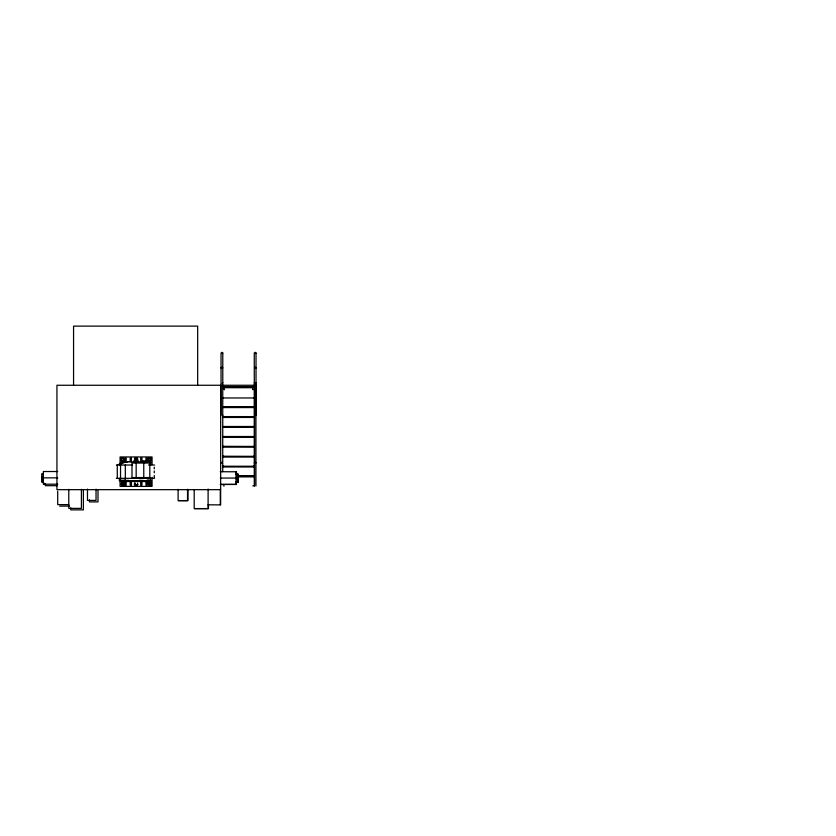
<?xml version="1.0" encoding="UTF-8"?>
<svg xmlns="http://www.w3.org/2000/svg" width="836" height="836" viewBox="0 0 836 836"><rect width="100%" height="100%" fill="white"/><g stroke="black" fill="none" stroke-linecap="round" stroke-linejoin="round"><path stroke-width="1.25" d="M222.794 382.627L222.251 383.494M222.794 415.262L222.533 415.92M256.025 382.627L255.482 383.494M221.038 415.262L221.038 353.001L221.916 352.322L222.794 353.001L222.71 471.629M222.794 353.001L222.313 353.597M221.101 367.61L221.101 368.133M254.353 485.967L254.269 353.001L255.147 352.322L256.025 353.001L256.025 415.262M256.025 353.001L255.544 353.597M256.025 388.207L255.482 388.75M222.836 387.172L223.766 386.964M222.815 407.56L254.238 407.56M222.815 417.477L254.353 417.425M222.836 436.726L223.766 436.517M222.836 446.633L223.766 446.434M222.836 456.55L223.766 456.341M222.836 466.457L223.766 466.248M254.531 367.391L254.531 368.352M254.531 462.339C253.381 463.917 257.394 463.228 255.482 462.214M136.446 460.751L137.553 459.716L137.219 458.232L135.766 457.783L134.648 458.818L134.993 460.302M124.324 484.347L123.206 485.371L121.753 484.922L121.419 483.438L122.526 482.414L123.979 482.863L124.324 484.347A1.599 1.599 0 0 1 121.951 485.204A1.599 1.599 0 0 1 121.951 482.581A1.599 1.599 0 0 1 124.407 483.48L124.439 483.689M137.522 484.347L136.404 485.371L134.951 484.922L134.617 483.438M119.381 464.628L125.316 462.13A4.964 1.129 0 0 1 125.891 462.015L126.1 461.984A4.87 0.993 0 0 1 127.96 461.838M255.482 368.509L256.025 367.871L255.482 367.234M123.237 461.838L122.265 462.162A12.864 3.208 0 0 0 121.878 462.35L119.381 463.625L119.381 465.015M128.42 480.292L125.996 480.47A10.168 0.585 0 0 0 125.118 480.501L122.913 480.606A14.985 0.522 0 0 0 121.826 480.669L120.76 480.721M221.916 368.561L222.794 367.871L221.916 367.182M150.49 478.317L150.49 480.721L119.381 480.721L119.381 478.317M221.916 385.26L254.687 385.26M222.71 387.695L254.353 387.695M221.916 397.967L254.687 397.967M222.71 406.683L254.353 406.683M222.71 406.787L254.353 406.787M222.71 416.6L254.353 416.6M222.71 416.704L254.353 416.704M222.71 426.506L254.353 426.506M222.71 426.611L254.353 426.611M222.71 427.332L254.353 427.332M222.71 436.517L254.353 436.517M254.092 436.622L253.318 436.57M222.71 437.238L254.353 437.238M222.71 446.33L254.353 446.434M254.092 446.539L253.318 446.487M222.71 447.155L254.353 447.155M222.71 456.237L254.353 456.341M254.092 456.446L253.318 456.393M222.71 457.062L254.353 457.062M134.251 460.688L137.898 460.688M142.799 460.929L147.523 460.929M133.635 461.221L138.504 461.221M141.744 461.378L148.494 461.838M116.413 465.015L132.475 465.015M148.474 465.015L154.608 465.015M222.71 466.248L254.353 466.248M254.092 466.352L253.298 466.248M222.71 466.979L254.353 466.979M154.263 467.146L154.263 468.818M154.273 470.992L154.273 472.81M57.705 471.525L43.357 471.525L43.357 484.19L57.705 484.19M220.286 471.723L236.431 471.786L236.431 474.952M43.357 473.824L41.8 473.824L41.8 482.184L43.357 482.184M236.065 474.022L238.155 474.085L238.155 482.445L236.065 482.382M41.8 474.524L43.357 474.524M236.065 474.723L237.779 474.723M154.263 475.465L154.263 477.335M236.63 476.06L254.353 476.06M236.63 476.165L254.353 476.165M254.092 476.269L253.298 476.165M236.63 476.886L254.353 476.886M41.8 477.251L43.357 477.251M149.811 477.565L131.994 477.565L131.994 463.039L149.811 463.039L149.811 478.317M236.065 477.45L237.779 477.45M41.8 477.858L57.705 477.858M220.286 478.056L237.779 478.056M116.413 478.317L154.608 478.317M41.8 478.694L43.357 478.694M236.065 478.892L237.779 478.892M143.196 480.47L139.507 480.345M141.744 481.003L148.578 481.003M41.8 481.191L43.357 481.191M142.799 481.379L147.523 481.379M236.065 481.4L237.779 481.4M45.322 483.678L43.754 483.678L43.754 482.685M220.286 484.389L236.065 484.389L236.065 471.723M220.652 484.452L236.431 484.452L236.431 483.605M134.251 484.629L137.898 484.629M57.057 485.685L45.322 485.685L45.322 484.838M223.39 485.862L224.267 485.862M252.796 485.862L253.674 485.862M220.652 489.666L56.932 489.666L56.932 385.26L220.652 385.26L220.652 504.881L208.101 504.808M178.486 500.67L187.912 500.67L187.912 489.394M68.782 504.61L57.705 504.61L57.705 491.234M59.669 506.114L69.513 506.114M194.569 508.643L208.477 508.643L208.477 504.557M146.697 480.47L148.965 480.251M221.916 462.162L222.533 463.175L221.038 462.757M254.228 387.172L253.298 386.964M254.531 383.296L254.269 382.627M151.295 458.922L151.358 459.33A1.599 1.599 0 0 1 148.954 460.72A1.599 1.599 0 0 1 148.954 457.95A1.599 1.599 0 0 1 151.358 459.33M151.295 483.48L151.358 483.898A1.599 1.599 0 0 1 148.954 485.277A1.599 1.599 0 0 1 148.954 482.508A1.599 1.599 0 0 1 151.358 483.898M123.958 458.859L124.01 459.267A1.599 1.599 0 0 1 121.617 460.657A1.599 1.599 0 0 1 121.617 457.888A1.599 1.599 0 0 1 124.01 459.267M255.941 384.382L255.941 485.967M254.552 384.539L254.552 485.967M237.779 474.022L237.779 482.382M220.286 489.008L220.286 504.808M208.101 489.008L208.101 508.581L194.203 508.581L194.203 489.499M197.672 385.26L197.672 326.124L73.568 326.124L73.568 385.26M187.536 489.332L187.536 500.607L178.12 500.607L178.12 489.332M152.068 464.638L152.068 456.958L120.081 456.958L120.081 463.353M152.068 477.419L152.068 486.374L120.081 486.374L120.081 479.979M150.846 463.05L150.846 461.827L121.293 461.827L121.293 463.05M150.49 461.838L150.49 465.015M147.199 461.827L147.199 458.107L145.976 458.107L145.976 460.584M145.976 481.505L145.976 485.162L147.199 485.162L147.199 480.292L150.846 480.292L150.846 481.505L121.293 481.505L121.293 480.292L124.94 480.292L124.94 485.162L126.163 485.162L126.163 481.505M143.761 463.039L143.761 477.565M141.942 461.827L141.942 458.107L140.72 458.107L140.72 461.827M141.942 481.505L141.942 485.162L140.72 485.162L140.72 481.505M136.163 463.039L136.163 477.565M131.419 461.827L131.419 458.107L130.207 458.107L130.207 461.827M131.419 481.505L131.419 485.162L130.207 485.162L130.207 481.505M126.163 461.827L126.163 458.107L124.94 458.107L124.94 461.827M125.316 465.015L125.316 480.637M120.541 464.628L120.541 480.721M117.28 465.015L117.28 478.317M98 490.627L98 501.903L89.431 501.903L89.431 499.886M96.035 489.133L96.035 500.409L87.477 500.409L87.477 489.133M83.381 489.53L83.381 509.876L70.736 509.876L70.736 507.828M81.416 489.3L81.416 508.382L68.782 508.382L68.782 489.3M134.972 460.396A1.599 1.599 0 0 1 135.192 457.961A1.599 1.599 0 0 1 137.553 458.598A1.599 1.599 0 0 1 136.519 460.814M150.166 465.088A1.599 1.599 0 0 1 150.553 465.255M137.449 483.093A1.599 1.599 0 0 1 136.989 485.204A1.599 1.599 0 0 1 134.847 484.922A1.599 1.599 0 0 1 134.941 482.759M136.979 484.587A1.139 1.139 0 0 1 135.014 483.459M224.017 389.053L224.56 389.743L224.048 389.043M252.503 389.053L253.047 389.743L252.535 389.043M122.077 457.783L120.969 458.818L121.304 460.302L122.756 460.751L123.874 459.716L123.529 458.232L122.077 457.783M149.425 457.846L148.306 458.88L148.641 460.364L150.093 460.814L151.211 459.779L150.877 458.306L149.425 457.846M149.425 482.414L148.306 483.438L148.641 484.922L150.093 485.371L151.211 484.347L150.877 482.863L149.425 482.414M254.353 386.869L222.71 386.869L254.353 386.964M135.411 460.176A1.139 1.139 0 0 0 137.24 459.424A1.139 1.139 0 0 0 135.672 458.212A1.139 1.139 0 0 0 135.411 460.176M121.722 460.176A1.139 1.139 0 0 0 123.55 459.424A1.139 1.139 0 0 0 121.983 458.212A1.139 1.139 0 0 0 121.722 460.176M149.059 460.239A1.139 1.139 0 0 0 150.888 459.486A1.139 1.139 0 0 0 149.32 458.285A1.139 1.139 0 0 0 149.059 460.239M149.059 484.796A1.139 1.139 0 0 0 150.888 484.044A1.139 1.139 0 0 0 149.32 482.842A1.139 1.139 0 0 0 149.059 484.796M122.171 484.796A1.139 1.139 0 0 0 124 484.044A1.139 1.139 0 0 0 122.432 482.842A1.139 1.139 0 0 0 122.171 484.796"/></g></svg>
